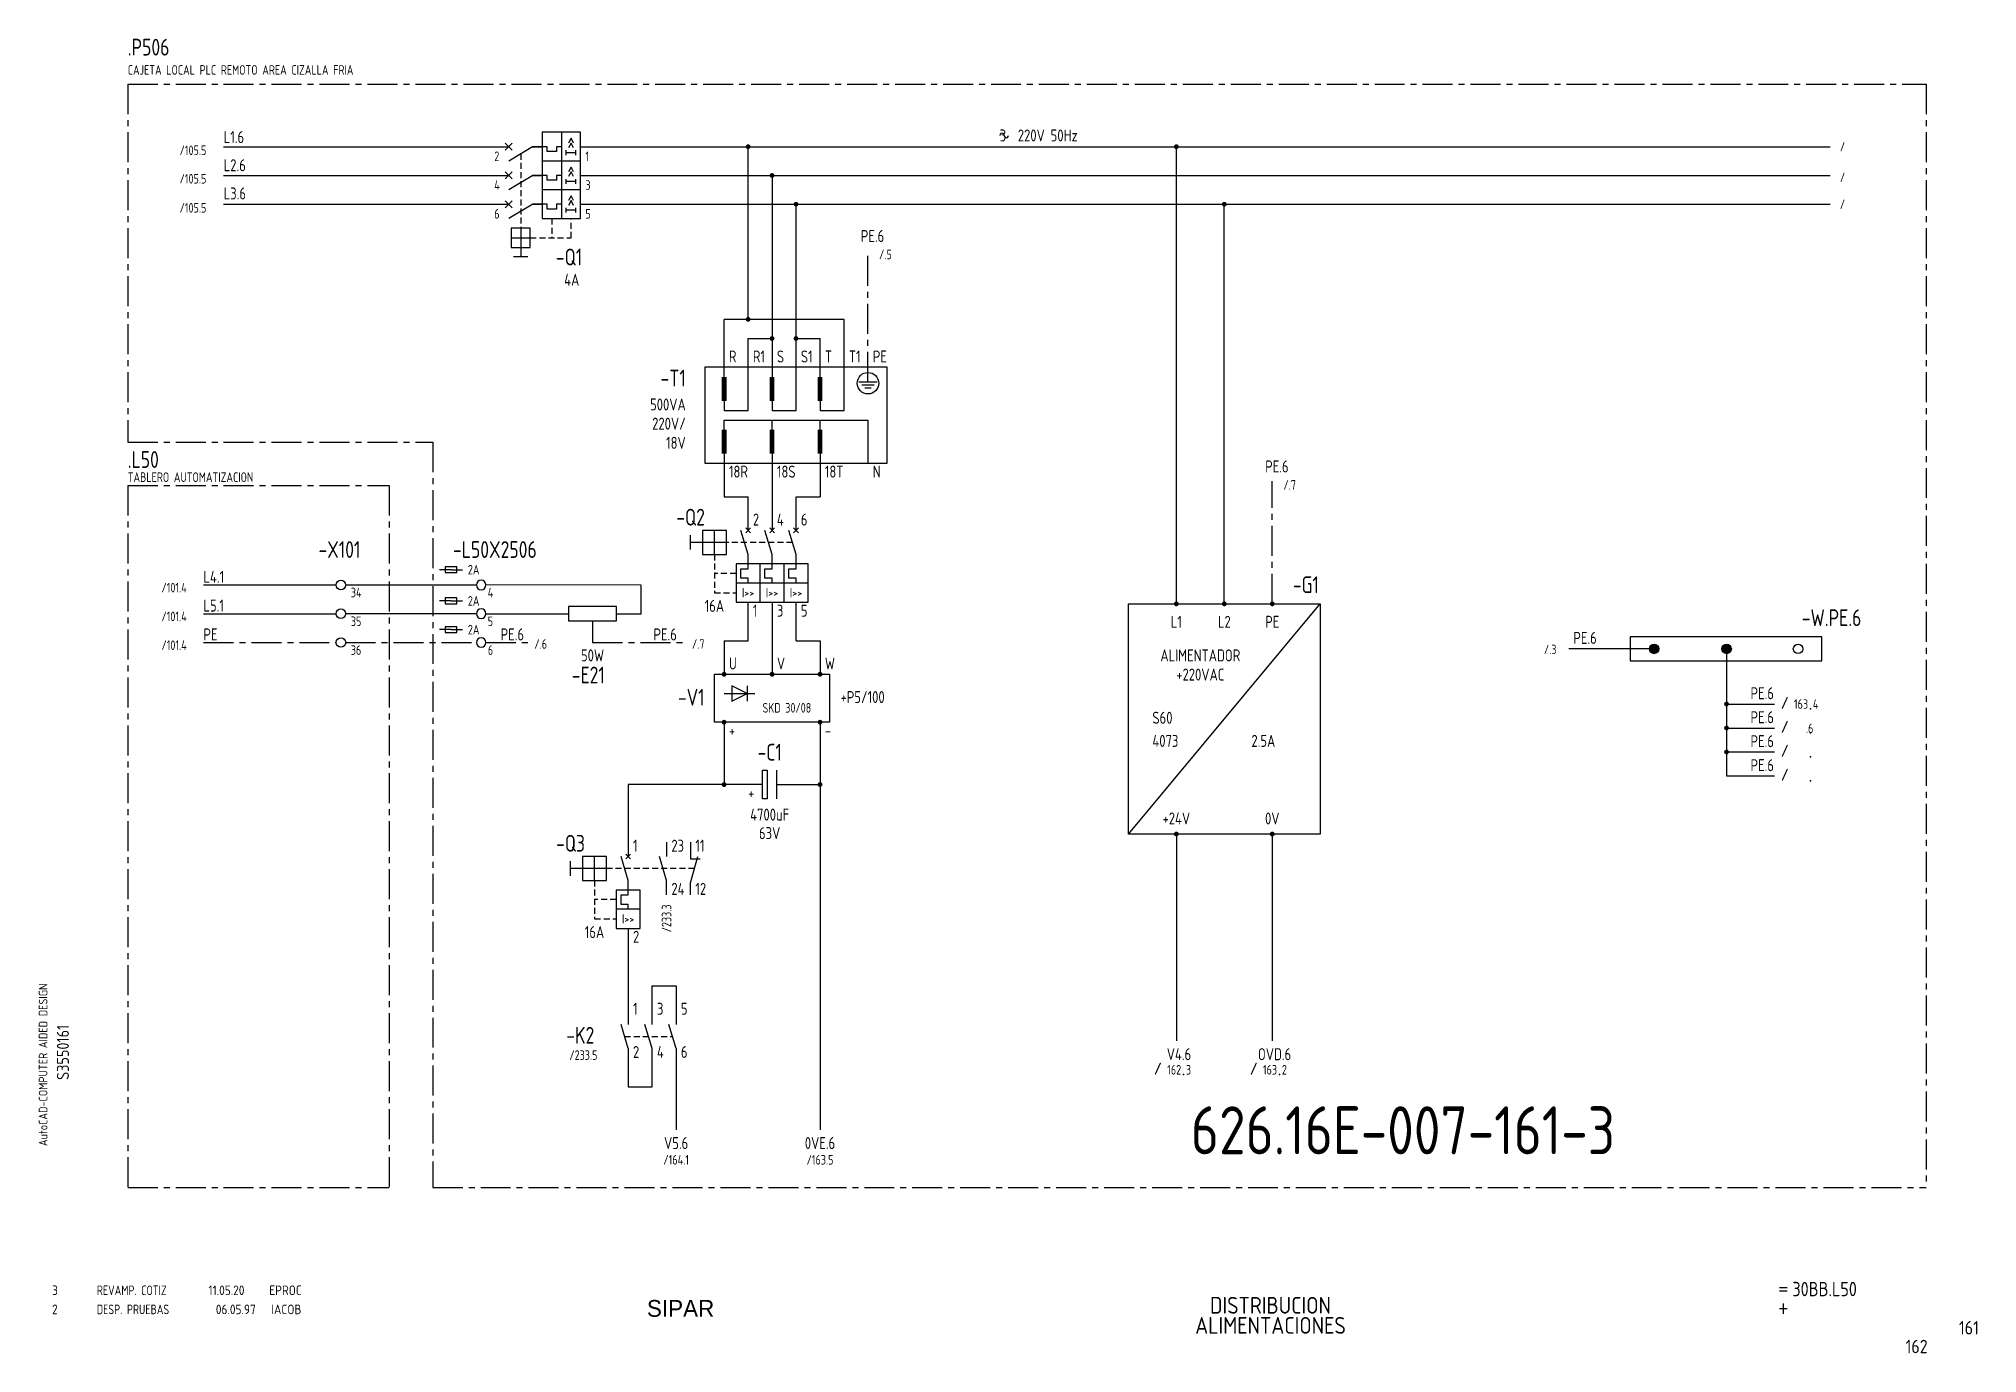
# Model space of a CAD drawing. Extents: x 10 to 414, y 6 to 280.
import ezdxf
from ezdxf.enums import TextEntityAlignment as Align

# ---------------------------------------------------------------- set-up
doc = ezdxf.new("R2010")
doc.units = 0
doc.header["$LTSCALE"] = 5
doc.header["$MEASUREMENT"] = 0
doc.header["$PDSIZE"] = -2
for name, pattern in [('CENTER', [2, 1.25, -0.25, 0.25, -0.25]), ('DASHED', [0.75, 0.5, -0.25]), ('HIDDEN', [0.38, 0.25, -0.13])]:
    doc.linetypes.add(name, pattern=pattern)
doc.layers.get('0').update_dxf_attribs({"linetype": 'CONTINUOUS'})
doc.layers.add('CART', color=7, linetype='CONTINUOUS')
doc.styles.add('DIN', font='DIN.shx', dxfattribs={"width": 0.85})
doc.styles.add('ISO', font='DIN', dxfattribs={"width": 0.8})
doc.styles.add('N', font='ROMANS', dxfattribs={"width": 0.85, "height": 3})
doc.styles.add('SIMPLEX', font='SIMPLEX', dxfattribs={"width": 0.85})
doc.styles.add('X', font='UNIV.SHX', dxfattribs={"height": 3.5})

# ---------------------------------------------------------------- blocks, each defined once
blk = doc.blocks.new('B')
for centre, start, end in [((0.3, 0.275), 356.82017, 183.17983), ((1.2, 0.225), 176.82017, 3.17983)]:
    blk.add_arc(centre, 0.451, start, end)
blk = doc.blocks.new('B5-3')
at = {"linetype": 'Continuous', "const_width": 0.5}
blk.add_lwpolyline([(-0.25, 0, 1), (0.25, 0, 1)], format="xyb", close=True, dxfattribs=at)
blk = doc.blocks.new('CEI1076')
blk.add_point((-3.5, -1))
at = {"style": 'ISO'}
blk.add_text('/', height=2.5, dxfattribs=at).set_placement((-8, -1), align=Align.RIGHT)
for tag, height, style, flags, p in [('FG', 2, 'ISO', 8, (-4, -1)), ('#LINEA', 2.5, 'SIMPLEX', 1, (13.5, -4))]:
    blk.add_attdef(tag, text='', height=height, dxfattribs=dict(style=style, flags=flags)).set_placement(p, align=Align.RIGHT)
for tag, p, height, style, flags in [('CAT', (-3, -1), 2, 'ISO', 8), ('PRES', (2.5, -8.5), 2.5, 'SIMPLEX', 9)]:
    blk.add_attdef(tag, p, '', height=height, dxfattribs=dict(style=style, flags=flags))
at = {"color": 7, "linetype": 'Continuous', "style": 'ISO'}
blk.add_attdef('NOME', (3.5, 1), '', height=2.5, dxfattribs=at)
blk = doc.blocks.new('NOTA')
at = {"color": 5, "linetype": 'Continuous'}
blk.add_line((0, 0), (0, 0), dxfattribs=at)
at = {"color": 3, "style": 'DIN', "width": 0.8}
blk.add_attdef('NOME', text='', height=3.5, dxfattribs=at).set_placement((0, 0), align=Align.MIDDLE)
at = {"color": 7, "style": 'SIMPLEX', "flags": 9}
for tag, p in [('TIPO', (-2.04, -5.14)), ('QUADRO', (-2.04, -7.64))]:
    blk.add_attdef(tag, p, '', height=1, dxfattribs=at)
blk = doc.blocks.new('CROCE')
at = {"color": 7, "linetype": 'DASHED'}
for p, q in [((-0.73, 0.73), (0.73, -0.73)), ((0.73, 0.73), (-0.73, -0.73))]:
    blk.add_line(p, q, dxfattribs=at)
blk = doc.blocks.new('NORM')
at = {"color": 7}
blk.add_circle((1, 0), 1, dxfattribs=at)
at = {"color": 7, "style": 'SIMPLEX', "flags": 9}
for tag, p in [('QUADRO', (-6.5, 4)), ('SEZIONE', (-6.5, 2.5)), ('NUMO', (-6.5, 1)), ('NUMM', (-6.5, -0.5)), ('NOTEM', (-6.5, -2)), ('NOTEV', (-6.5, -3.5)), ('UTENZA', (-6.5, -5)), ('RIP', (-6.5, -6.5)), ('RAGGIO', (-6.5, -8))]:
    blk.add_attdef(tag, p, '', height=1, dxfattribs=at)
at = {"color": 7, "style": 'SIMPLEX', "width": 0.85, "flags": 8}
blk.add_attdef('NUMI', (2.5, 0.5), '', height=2.5, dxfattribs=at)
at = {"color": 3, "style": 'SIMPLEX', "flags": 8}
blk.add_attdef('MORSETTIERA', (2.5, -2.5), '', height=2, dxfattribs=at)
blk = doc.blocks.new('2A')
for p, q in [((3.08, 3.29), (0.68, 3.29)), ((4.28, 3.89), (1.88, 3.89)), ((1.88, 3.89), (1.88, 2.69)), ((1.88, 2.69), (4.28, 2.69)), ((3.08, 3.29), (5.48, 3.29)), ((4.28, 2.69), (4.28, 3.89))]:
    blk.add_line(p, q)
at = {"style": 'DIN', "width": 0.8}
blk.add_text('2A', height=2, dxfattribs=at).set_placement((6.58, 2.29))
blk = doc.blocks.new('REV2')
at = {"color": 3, "style": 'DIN'}
for s, width, p in [('2', 0.9, (12.45, 13.79)), ('DESP. PRUEBAS', 0.8, (21.76, 13.79)), ('06.05.97', 0.9, (46.59, 13.79)), ('IACOB', 0.9, (58.16, 13.79))]:
    blk.add_text(s, height=2, dxfattribs=dict(at, width=width)).set_placement(p)

msp = doc.modelspace()

# ---------------------------------------------------------------- linework, layer by layer
at = {"color": 3, "linetype": 'CENTER'}
for p, q in [((28.22, 270.22), (403.22, 270.22)), ((28.22, 270.22), (28.22, 195.61)), ((403.22, 270.22), (403.22, 40.22)), ((28.22, 195.61), (91.81, 195.61)), ((91.81, 195.61), (91.81, 40.22)), ((28.22, 186.56), (28.22, 40.22)), ((28.22, 186.56), (82.76, 186.56)), ((82.76, 186.56), (82.76, 40.22)), ((28.22, 40.22), (82.76, 40.22)), ((91.81, 40.22), (403.22, 40.22))]:
    msp.add_line(p, q, dxfattribs=at)
for p, q in [((122.65, 260.22), (114.65, 260.22)), ((114.65, 260.22), (114.65, 242.22)), ((118.65, 260.22), (118.65, 242.22)), ((120.65, 258.97), (120.15, 257.97)), ((121.15, 257.97), (120.65, 258.97)), ((122.65, 242.22), (122.65, 260.22)), ((48.19, 257.22), (107.65, 257.22)), ((112.65, 257.22), (107.65, 254.22)), ((112.65, 257.22), (114.65, 257.22)), ((115.65, 257.22), (112.65, 257.22)), ((115.65, 256.22), (115.65, 257.22)), ((117.65, 256.22), (115.65, 256.22)), ((117.65, 257.22), (117.65, 256.22)), ((118.65, 257.22), (117.65, 257.22)), ((119.65, 255.47), (119.65, 256.47)), ((121.65, 255.97), (119.65, 255.97)), ((120.65, 257.97), (120.15, 256.97)), ((121.15, 256.97), (120.65, 257.97)), ((121.65, 255.47), (121.65, 256.47)), ((122.65, 257.22), (383.22, 257.22)), ((157.57, 235.22), (157.57, 257.22)), ((246.87, 161.9), (246.87, 257.22)), ((48.19, 251.22), (107.65, 251.22)), ((112.68, 251.24), (107.65, 248.22)), ((112.65, 251.24), (114.65, 251.24)), ((115.65, 251.22), (112.65, 251.22)), ((122.65, 254.22), (114.65, 254.22)), ((115.65, 250.22), (115.65, 251.22)), ((118.65, 251.22), (117.65, 251.22)), ((117.65, 251.22), (117.65, 250.22)), ((120.65, 252.97), (120.15, 251.97)), ((120.65, 251.97), (120.15, 250.97)), ((121.15, 251.97), (120.65, 252.97)), ((121.15, 250.97), (120.65, 251.97)), ((122.65, 251.22), (383.22, 251.22)), ((162.57, 251.22), (162.57, 235.22)), ((122.65, 248.22), (114.65, 248.22)), ((117.65, 250.22), (115.65, 250.22)), ((119.65, 249.47), (119.65, 250.47)), ((121.65, 249.97), (119.65, 249.97)), ((120.65, 246.97), (120.15, 245.97)), ((121.15, 245.97), (120.65, 246.97)), ((121.65, 249.47), (121.65, 250.47)), ((48.19, 245.22), (107.65, 245.22)), ((112.71, 245.26), (107.65, 242.22)), ((112.65, 245.26), (114.65, 245.26)), ((115.65, 245.22), (112.65, 245.22)), ((115.65, 244.22), (115.65, 245.22)), ((117.65, 244.22), (115.65, 244.22)), ((117.65, 245.22), (117.65, 244.22)), ((118.65, 245.22), (117.65, 245.22)), ((119.65, 243.47), (119.65, 244.47)), ((121.65, 243.97), (119.65, 243.97)), ((120.65, 245.97), (120.15, 244.97)), ((121.15, 244.97), (120.65, 245.97)), ((121.65, 243.47), (121.65, 244.47)), ((122.65, 245.22), (383.22, 245.22)), ((167.57, 235.22), (167.57, 245.22)), ((256.87, 161.9), (256.87, 245.22)), ((112.15, 240.22), (108.15, 240.22)), ((108.15, 240.22), (108.15, 236.22)), ((110.15, 240.22), (110.15, 234.22)), ((112.15, 236.22), (112.15, 240.22)), ((114.65, 242.22), (122.65, 242.22)), ((108.15, 238.22), (112.15, 238.22)), ((108.15, 236.22), (112.15, 236.22)), ((157.57, 221.22), (157.57, 238.22)), ((162.57, 238.22), (162.57, 209.22)), ((167.57, 202.22), (167.57, 238.22)), ((111.65, 234.22), (108.65, 234.22)), ((177.57, 221.22), (152.57, 221.22)), ((152.57, 209.22), (152.57, 221.22)), ((177.57, 202.22), (177.57, 221.22)), ((157.57, 202.22), (157.57, 217.22)), ((157.57, 217.22), (162.57, 217.22)), ((167.57, 217.22), (172.57, 217.22)), ((172.57, 209.22), (172.57, 217.22)), ((180.65, 208.22), (184.49, 208.22)), ((181.29, 207.58), (183.85, 207.58)), ((181.93, 206.94), (183.21, 206.94)), ((152.57, 204.22), (152.57, 202.22)), ((152.57, 202.22), (157.57, 202.22)), ((162.57, 204.22), (162.57, 202.22)), ((162.57, 202.22), (167.57, 202.22)), ((172.57, 204.22), (172.57, 202.22)), ((172.57, 202.22), (177.57, 202.22)), ((152.57, 200.22), (182.57, 200.22)), ((152.57, 198.22), (152.57, 200.22)), ((162.57, 198.22), (162.57, 200.22)), ((172.57, 198.22), (172.57, 200.22)), ((182.57, 200.22), (182.57, 191.22)), ((152.57, 193.22), (152.57, 191.22)), ((152.57, 191.22), (152.57, 184.22)), ((162.57, 193.22), (162.57, 191.22)), ((162.57, 191.22), (162.57, 177.22)), ((172.57, 193.22), (172.57, 191.22)), ((172.57, 191.22), (172.57, 184.22)), ((152.57, 184.22), (157.57, 184.22)), ((157.57, 177.22), (157.57, 184.22)), ((167.57, 184.22), (172.57, 184.22)), ((167.57, 177.22), (167.57, 184.22)), ((145.57, 173.22), (145.57, 176.22)), ((153.07, 174.72), (145.57, 174.72)), ((153.07, 177.22), (148.07, 177.22)), ((148.07, 177.22), (148.07, 172.22)), ((150.57, 172.22), (150.57, 177.22)), ((153.07, 172.22), (153.07, 177.22)), ((157.57, 172.22), (156.07, 177.22)), ((157.07, 177.72), (158.07, 176.72)), ((157.07, 176.72), (158.07, 177.72)), ((162.57, 172.22), (161.07, 177.22)), ((162.07, 176.72), (163.07, 177.72)), ((162.07, 177.72), (163.07, 176.72)), ((167.57, 172.22), (166.07, 177.22)), ((167.07, 177.72), (168.07, 176.72)), ((167.07, 176.72), (168.07, 177.72)), ((148.07, 172.22), (153.07, 172.22)), ((170.07, 170.22), (155.07, 170.22)), ((155.07, 170.22), (155.07, 162.22)), ((157.57, 169.22), (157.57, 172.22)), ((160.07, 162.22), (160.07, 170.22)), ((162.57, 169.22), (162.57, 172.22)), ((165.07, 162.22), (165.07, 170.22)), ((167.57, 169.22), (167.57, 172.22)), ((170.07, 162.22), (170.07, 170.22)), ((170.07, 166.22), (155.07, 166.22)), ((156.07, 169.22), (157.57, 169.22)), ((156.07, 167.22), (156.07, 169.22)), ((157.57, 167.22), (156.07, 167.22)), ((157.57, 166.22), (157.57, 167.22)), ((161.07, 169.22), (162.57, 169.22)), ((161.07, 167.22), (161.07, 169.22)), ((162.57, 167.22), (161.07, 167.22)), ((162.57, 166.22), (162.57, 167.22)), ((166.07, 167.22), (166.07, 169.22)), ((166.07, 169.22), (167.57, 169.22)), ((167.57, 167.22), (166.07, 167.22)), ((167.57, 166.22), (167.57, 167.22)), ((155.07, 162.22), (170.07, 162.22)), ((157.57, 154.22), (157.57, 162.22)), ((162.57, 162.22), (162.57, 147.22)), ((167.57, 154.22), (167.57, 162.22)), ((236.87, 113.9), (276.87, 161.9)), ((152.57, 154.22), (152.57, 147.22)), ((152.57, 154.22), (157.57, 154.22)), ((167.57, 154.22), (172.57, 154.22)), ((172.57, 154.22), (172.57, 147.22)), ((361.59, 153.01), (361.59, 126.01)), ((152.57, 143.22), (158.97, 143.22)), ((154.17, 144.82), (154.17, 141.62)), ((157.37, 143.22), (154.17, 144.82)), ((154.17, 141.62), (157.37, 143.22)), ((157.37, 144.82), (157.37, 141.62)), ((361.59, 141.01), (371.59, 141.01)), ((152.57, 137.22), (152.57, 124.22)), ((172.57, 137.22), (172.57, 52.22)), ((361.59, 136.01), (371.59, 136.01)), ((361.59, 131.01), (371.59, 131.01)), ((160.57, 124.22), (160.57, 127.22)), ((160.57, 127.22), (161.57, 127.22)), ((161.57, 127.22), (161.57, 121.22)), ((163.57, 121.22), (163.57, 127.22)), ((361.59, 126.01), (371.59, 126.01)), ((160.57, 124.22), (132.57, 124.22)), ((132.57, 124.22), (132.57, 109.22)), ((160.57, 121.22), (160.57, 124.22)), ((163.57, 124.22), (172.57, 124.22)), ((161.57, 121.22), (160.57, 121.22)), ((246.87, 113.9), (246.87, 70.75)), ((266.87, 113.9), (266.87, 70.75)), ((123.07, 109.22), (123.07, 104.22)), ((128.07, 109.22), (123.07, 109.22)), ((125.57, 104.22), (125.57, 109.22)), ((128.07, 104.22), (128.07, 109.22)), ((132.57, 104.22), (131.07, 109.22)), ((132.07, 109.72), (133.07, 108.72)), ((132.07, 108.72), (133.07, 109.72)), ((140.57, 104.22), (139.07, 109.22)), ((140.57, 112.22), (140.57, 109.22)), ((145.57, 112.22), (145.57, 108.72)), ((145.57, 103.72), (147.07, 109.22)), ((120.57, 105.22), (120.57, 108.22)), ((128.07, 106.72), (120.57, 106.72)), ((145.57, 108.72), (147.57, 108.72)), ((123.07, 104.22), (128.07, 104.22)), ((130.07, 102.22), (130.07, 94.22)), ((135.07, 102.22), (130.07, 102.22)), ((131.07, 101.22), (132.57, 101.22)), ((131.07, 99.22), (131.07, 101.22)), ((132.57, 101.22), (132.57, 104.22)), ((135.07, 94.22), (135.07, 102.22)), ((140.57, 101.22), (140.57, 104.22)), ((145.57, 101.22), (145.57, 103.72)), ((135.07, 98.22), (130.07, 98.22)), ((132.57, 99.22), (131.07, 99.22)), ((132.57, 98.22), (132.57, 99.22)), ((130.07, 94.22), (135.07, 94.22)), ((132.57, 94.22), (132.57, 74.22)), ((137.57, 74.22), (137.57, 82.22)), ((137.57, 82.22), (142.57, 82.22)), ((142.57, 82.22), (142.57, 74.22)), ((132.57, 69.22), (131.07, 74.22)), ((137.57, 69.22), (136.07, 74.22)), ((142.57, 69.22), (141.07, 74.22)), ((132.57, 69.22), (132.57, 61.22)), ((137.57, 61.22), (137.57, 69.22)), ((142.57, 69.22), (142.57, 52.22)), ((132.57, 61.22), (137.57, 61.22))]:
    msp.add_line(p, q)
at = {"linetype": 'HIDDEN'}
for p, q in [((110.15, 255.72), (110.15, 240.22)), ((116.65, 242.22), (116.65, 238.22)), ((120.65, 238.22), (120.65, 242.22)), ((112.15, 238.22), (120.65, 238.22)), ((166.82, 174.72), (153.07, 174.72)), ((150.57, 172.22), (150.57, 164.22)), ((155.07, 168.22), (150.57, 168.22)), ((150.57, 164.22), (155.07, 164.22)), ((146.39, 106.72), (128.07, 106.72)), ((125.57, 104.22), (125.57, 96.22)), ((130.07, 100.22), (125.57, 100.22)), ((125.57, 96.22), (130.07, 96.22)), ((131.82, 71.72), (141.82, 71.72))]:
    msp.add_line(p, q, dxfattribs=at)
at = {"linetype": 'CENTER'}
for p, q in [((182.57, 208.22), (182.57, 235.49)), ((266.87, 161.9), (266.87, 187.45)), ((125.14, 158.34), (125.14, 153.87)), ((44, 153.84), (71.66, 153.84)), ((73.66, 153.84), (100.91, 153.84)), ((102.91, 153.84), (111.7, 153.84)), ((125.14, 153.87), (144.5, 153.87))]:
    msp.add_line(p, q, dxfattribs=at)
at = {"color": 3}
for p, q in [((186.57, 211.22), (148.57, 211.22)), ((148.57, 211.22), (148.57, 191.22)), ((186.57, 191.22), (186.57, 211.22)), ((148.57, 191.22), (186.57, 191.22)), ((236.87, 113.9), (236.87, 161.9)), ((236.87, 161.9), (276.87, 161.9)), ((276.87, 161.9), (276.87, 113.9)), ((150.57, 147.22), (174.57, 147.22)), ((150.57, 137.22), (150.57, 147.22)), ((174.57, 147.22), (174.57, 137.22)), ((174.57, 137.22), (150.57, 137.22)), ((276.87, 113.9), (236.87, 113.9))]:
    msp.add_line(p, q, dxfattribs=at)
at = {"linetype": 'Continuous'}
for p, q in [((44, 165.84), (71.66, 165.84)), ((73.66, 165.84), (100.91, 165.84)), ((135.26, 165.8), (102.91, 165.84)), ((135.26, 159.84), (135.26, 165.8)), ((44, 159.84), (71.66, 159.84)), ((100.91, 159.84), (73.66, 159.84)), ((102.91, 159.84), (120.14, 159.84)), ((130.14, 159.84), (135.26, 159.84)), ((346.49, 152.51), (328.68, 152.51))]:
    msp.add_line(p, q, dxfattribs=at)
at = {"color": 7, "linetype": 'Continuous'}
for p, q in [((120.14, 161.34), (120.14, 158.34)), ((130.14, 161.34), (120.14, 161.34)), ((120.14, 158.34), (130.14, 158.34)), ((130.14, 158.34), (130.14, 161.34))]:
    msp.add_line(p, q, dxfattribs=at)
at = {"color": 4}
for p, q in [((381.49, 155.01), (341.49, 155.01)), ((341.49, 155.01), (341.49, 150.01)), ((381.49, 150.01), (381.49, 155.01)), ((341.49, 150.01), (381.49, 150.01))]:
    msp.add_line(p, q, dxfattribs=at)
at = {"linetype": 'Continuous', "const_width": 0.5}
for points in [[(157.32, 257.22, 1), (157.82, 257.22, 1)], [(167.32, 245.22, 1), (167.82, 245.22, 1)], [(157.32, 221.22, 1), (157.82, 221.22, 1)], [(162.32, 217.22, 1), (162.82, 217.22, 1)], [(167.32, 217.22, 1), (167.82, 217.22, 1)], [(152.32, 124.22, 1), (152.82, 124.22, 1)], [(172.32, 124.22, 1), (172.82, 124.22, 1)]]:
    msp.add_lwpolyline(points, format="xyb", close=True, dxfattribs=at)
for points, const_width in [([(246.62, 257.22, 1), (247.12, 257.22, 1)], 0.5), ([(162.32, 251.22, 1), (162.82, 251.22, 1)], 0.5), ([(256.62, 245.22, 1), (257.12, 245.22, 1)], 0.5), ([(345.99, 152.51, 1), (346.99, 152.51, 1)], 1), ([(361.09, 152.51, 1), (362.09, 152.51, 1)], 1), ([(361.34, 141.01, 1), (361.84, 141.01, 1)], 0.5), ([(361.34, 136.01, 1), (361.84, 136.01, 1)], 0.5), ([(361.34, 131.01, 1), (361.84, 131.01, 1)], 0.5)]:
    msp.add_lwpolyline(points, format="xyb", close=True, dxfattribs=dict(const_width=const_width))
at = {"const_width": 1}
for points in [[(152.57, 209.22), (152.57, 204.22)], [(162.57, 209.22), (162.57, 204.22)], [(172.57, 209.22), (172.57, 204.22)], [(152.57, 198.22), (152.57, 193.22)], [(162.57, 198.22), (162.57, 193.22)], [(172.57, 198.22), (172.57, 193.22)]]:
    msp.add_lwpolyline(points, dxfattribs=at)
for centre, radius in [((182.57, 207.9), 2.24), ((346.49, 152.51), 1), ((361.59, 152.51), 1)]:
    msp.add_circle(centre, radius)
at = {"linetype": 'Continuous'}
msp.add_circle((376.49, 152.51), 0.981, dxfattribs=at)

# ---------------------------------------------------------------- block references
for name, p in [('B', (210.22, 259.31)), ('B5-3', (246.87, 161.9)), ('B5-3', (256.87, 161.9)), ('B5-3', (266.87, 161.9)), ('B5-3', (152.57, 147.22)), ('B5-3', (162.57, 147.22)), ('B5-3', (172.57, 147.22)), ('B5-3', (152.57, 137.22)), ('B5-3', (172.57, 137.22)), ('B5-3', (246.87, 113.9)), ('B5-3', (266.87, 113.9))]:
    msp.add_blockref(name, p)
for name, p in [('CROCE', (107.65, 257.22)), ('CROCE', (107.65, 251.22)), ('CROCE', (107.65, 245.22)), ('2A', (92.56, 165.73)), ('NORM', (71.66, 165.84)), ('2A', (92.56, 159.23)), ('NORM', (71.66, 159.84)), ('NORM', (71.66, 153.84)), ('2A', (92.56, 153.23)), ('REV2', (0, 0))]:
    msp.add_blockref(name, p, dxfattribs=at)
for p, values in [((120.23, 234.22), {'NOME': '-Q1'}), ((273.87, 165.9), {'NOME': '-G1'}), ((383.49, 159.01), {'NOME': '-W.PE.6'}), ((124.25, 147.06), {'NOME': '-E21'})]:
    msp.add_blockref('NOTA', p).add_auto_attribs(values)
at = {"linetype": 'Continuous', "xscale": -1}
for p in [(102.91, 165.84), (102.91, 159.84), (102.91, 153.84)]:
    msp.add_blockref('NORM', p, dxfattribs=at)
ref = msp.add_blockref('CEI1076', (382.59, 141.01))
ref.add_attrib('NOME', 'PE.6', (366.59, 142.01), dxfattribs={"color": 7, "linetype": 'Continuous', "height": 2.5, "style": 'DIN', "width": 0.8})
ref.add_attrib('FG', '163', dxfattribs={"height": 2, "style": 'DIN', "width": 0.8, "flags": 8}).set_placement((378.59, 140.01), align=Align.RIGHT)
ref.add_attrib('CAT', '4', (379.59, 140.01), dxfattribs={"height": 2, "style": 'DIN', "width": 0.8, "flags": 8})
ref = msp.add_blockref('CEI1076', (382.59, 136.01))
ref.add_attrib('NOME', 'PE.6', (366.59, 137.01), dxfattribs={"color": 7, "linetype": 'Continuous', "height": 2.5, "style": 'DIN', "width": 0.8})
ref = msp.add_blockref('CEI1076', (382.59, 131.01))
ref.add_attrib('NOME', 'PE.6', (366.59, 132.01), dxfattribs={"color": 7, "linetype": 'Continuous', "height": 2.5, "style": 'DIN', "width": 0.8})
ref = msp.add_blockref('CEI1076', (382.59, 126.01))
ref.add_attrib('NOME', 'PE.6', (366.59, 127.01), dxfattribs={"color": 7, "linetype": 'Continuous', "height": 2.5, "style": 'DIN', "width": 0.8})
ref = msp.add_blockref('CEI1076', (251.87, 64.75))
ref.add_attrib('NOME', 'V4.6', (244.87, 66.75), dxfattribs={"color": 7, "linetype": 'Continuous', "height": 2.5, "style": 'DIN', "width": 0.8})
ref.add_attrib('FG', '162', dxfattribs={"height": 2, "style": 'DIN', "width": 0.8, "flags": 8}).set_placement((247.87, 63.75), align=Align.RIGHT)
ref.add_attrib('CAT', '3', (248.87, 63.75), dxfattribs={"height": 2, "style": 'DIN', "width": 0.8, "flags": 8})
ref = msp.add_blockref('CEI1076', (271.87, 64.75))
ref.add_attrib('NOME', 'OVD.6', (263.87, 66.75), dxfattribs={"color": 7, "linetype": 'Continuous', "height": 2.5, "style": 'DIN', "width": 0.8})
ref.add_attrib('FG', '163', dxfattribs={"height": 2, "style": 'DIN', "width": 0.8, "flags": 8}).set_placement((267.87, 63.75), align=Align.RIGHT)
ref.add_attrib('CAT', '2', (268.87, 63.75), dxfattribs={"height": 2, "style": 'DIN', "width": 0.8, "flags": 8})

# ---------------------------------------------------------------- texts
at = {"color": 3, "style": 'DIN'}
for s, height, width, p in [('.P506', 3.5, 0.8, (28.22, 276.22)), ('.L50', 3.5, 0.8, (28.22, 190.24)), ('3', 2, 0.9, (12.46, 17.77)), ('REVAMP. COTIZ', 2, 0.8, (21.77, 17.77)), ('11.05.20', 2, 0.9, (45.05, 17.77)), ('EPROC', 2, 0.9, (57.73, 17.77))]:
    msp.add_text(s, height=height, dxfattribs=dict(at, width=width)).set_placement(p)
at = {"width": 0.8}
for s, height, style, p in [('CAJETA LOCAL PLC REMOTO AREA CIZALLA FRIA', 2, 'DIN', (28.22, 272.22)), ('L1.6', 2.5, 'DIN', (48.22, 257.97)), ('/105.5', 2, 'DIN', (39.03, 255.47)), ('2', 2, 'ISO', (104.65, 254.22)), ('1', 2, 'ISO', (123.65, 254.22)), ('/', 2, 'DIN', (385.22, 256.21)), ('/105.5', 2, 'DIN', (39.03, 249.53)), ('L2.6', 2.5, 'DIN', (48.22, 252.1)), ('/', 2, 'DIN', (385.22, 249.82)), ('L3.6', 2.5, 'DIN', (48.22, 246.22)), ('4', 2, 'ISO', (104.65, 248.22)), ('3', 2, 'ISO', (123.65, 248.22)), ('/105.5', 2, 'DIN', (39.03, 243.47)), ('6', 2, 'ISO', (104.65, 242.22)), ('5', 2, 'ISO', (123.65, 242.22)), ('/', 2, 'DIN', (385.22, 244.22)), ('PE.6', 2.5, 'DIN', (181.08, 237.34)), ('/.5', 2, 'DIN', (184.88, 233.74)), ('4A', 2.5, 'ISO', (119.23, 228.22)), ('R', 2.5, 'DIN', (153.57, 212.22)), ('R1', 2.5, 'DIN', (158.57, 212.22)), ('S', 2.5, 'DIN', (163.57, 212.22)), ('S1', 2.5, 'DIN', (168.57, 212.22)), ('T', 2.5, 'DIN', (173.57, 212.22)), ('T1', 2.5, 'DIN', (178.57, 212.22)), ('PE', 2.5, 'DIN', (183.57, 212.22)), ('18R', 2.5, 'DIN', (153.57, 188.22)), ('18S', 2.5, 'DIN', (163.57, 188.22)), ('18T', 2.5, 'DIN', (173.57, 188.22)), ('N', 2.5, 'DIN', (183.57, 188.22)), ('PE.6', 2.5, 'DIN', (265.39, 189.29)), ('TABLERO AUTOMATIZACION', 2, 'DIN', (28.22, 187.31)), ('/.7', 2, 'DIN', (269.19, 185.69)), ('2', 2.5, 'DIN', (158.57, 178.22)), ('4', 2.5, 'DIN', (163.57, 178.22)), ('6', 2.5, 'DIN', (168.57, 178.22)), ('/101.4', 2, 'DIN', (35.25, 164.28)), ('L4.1', 2.5, 'DIN', (44, 166.28)), ('L5.1', 2.5, 'DIN', (44, 160.28)), ('34', 2, 'ISO', (74.74, 163.26)), ('4', 2, 'ISO', (103.28, 163.26)), ('1', 2.5, 'DIN', (158.57, 159.22)), ('3', 2.5, 'DIN', (163.57, 159.22)), ('5', 2.5, 'DIN', (168.57, 159.22)), ('/101.4', 2, 'DIN', (35.25, 158.28)), ('35', 2, 'ISO', (74.74, 157.26)), ('5', 2, 'ISO', (103.28, 157.26)), ('/101.4', 2, 'DIN', (35.25, 152.28)), ('PE', 2.5, 'DIN', (44, 154.28)), ('PE.6', 2.5, 'DIN', (105.97, 154.28)), ('/.6', 2, 'DIN', (113, 152.53)), ('PE.6', 2.5, 'DIN', (137.84, 154.28)), ('/.7', 2, 'DIN', (145.87, 152.53)), ('PE.6', 2.5, 'DIN', (329.64, 153.55)), ('36', 2, 'ISO', (74.74, 151.26)), ('6', 2, 'ISO', (103.31, 151.26)), ('U', 2.5, 'DIN', (153.57, 148.22)), ('V', 2.5, 'DIN', (163.57, 148.22)), ('W', 2.5, 'DIN', (173.57, 148.22)), ('/.3', 2, 'DIN', (323.51, 151.4)), ('+P5/100', 2.5, 'DIN', (176.85, 141.21)), ('SKD 30/08', 2, 'DIN', (160.57, 139.22)), ('S60', 2.5, 'ISO', (241.87, 136.9)), ('+', 2.5, 'DIN', (153.57, 134.22)), ('-', 2.5, 'DIN', (173.57, 134.22)), ('4073', 2.5, 'ISO', (241.87, 132.07)), ('2.5A', 2.5, 'ISO', (262.52, 132.07)), ('.6', 2, 'DIN', (378.13, 134.95)), ('+', 2.5, 'DIN', (157.57, 121.22)), ('1', 2.5, 'DIN', (133.57, 110.22)), ('23', 2.5, 'DIN', (141.57, 110.22)), ('11', 2.5, 'DIN', (146.57, 110.22)), ('24', 2.5, 'DIN', (141.57, 101.22)), ('12', 2.5, 'DIN', (146.57, 101.22)), ('2', 2.5, 'DIN', (133.57, 91.22)), ('1', 2.5, 'DIN', (133.57, 76.22)), ('3', 2.5, 'DIN', (138.57, 76.22)), ('5', 2.5, 'DIN', (143.57, 76.22)), ('2', 2.5, 'DIN', (133.57, 67.22)), ('4', 2.5, 'DIN', (138.57, 67.22)), ('6', 2.5, 'DIN', (143.57, 67.22))]:
    msp.add_text(s, height=height, dxfattribs=dict(at, style=style)).set_placement(p)
for s, height, style, p in [('3  220V 50Hz', 2.5, 'DIN', (218.17, 258.31)), ('I>>', 2, 'DIN', (157.57, 163.22)), ('I>>', 2, 'DIN', (162.57, 163.22)), ('I>>', 2, 'DIN', (167.57, 163.22)), ('L1', 2.5, 'ISO', (246.87, 156.9)), ('L2', 2.5, 'ISO', (256.87, 156.9)), ('PE', 2.5, 'ISO', (266.87, 156.9)), ('ALIMENTADOR', 2.5, 'ISO', (251.87, 149.9)), ('4700uF', 2.5, 'DIN', (162.07, 116.7)), ('+24V', 2.5, 'ISO', (246.87, 115.9)), ('0V', 2.5, 'ISO', (266.87, 115.9)), ('63V', 2.5, 'DIN', (162.07, 112.84)), ('I>>', 2, 'DIN', (132.57, 95.22)), ('/233.5', 2, 'DIN', (123.23, 66.81)), ('V5.6', 2.5, 'DIN', (142.57, 48.22)), ('0VE.6', 2.5, 'DIN', (172.57, 48.22)), ('/164.1', 2, 'DIN', (142.57, 44.98)), ('/163.5', 2, 'DIN', (172.57, 44.98))]:
    msp.add_text(s, height=height, dxfattribs=dict(at, style=style)).set_placement(p, align=Align.CENTER)
at = {"color": 3, "style": 'DIN', "width": 0.8}
for s, p in [('-T1', (144.57, 207.22)), ('-Q2', (148.57, 178.22)), ('-X101', (76.73, 171.47)), ('-L50X2506', (113.5, 171.47)), ('-V1', (148.5, 140.67)), ('-Q3', (123.57, 110.22))]:
    msp.add_text(s, height=3.5, dxfattribs=at).set_placement(p, align=Align.RIGHT)
at = {"style": 'DIN', "width": 0.8}
for s, p in [('500VA', (144.57, 202.22)), ('220V/', (144.57, 198.22)), ('18V', (144.57, 194.22)), ('16A', (152.57, 160.22)), ('16A', (127.57, 92.22))]:
    msp.add_text(s, height=2.5, dxfattribs=at).set_placement(p, align=Align.RIGHT)
at = {"color": 7, "linetype": 'Continuous', "style": 'DIN', "width": 0.8}
msp.add_text('50W', height=2.5, dxfattribs=at).set_placement((125.14, 149.9), align=Align.CENTER)
at = {"color": 3, "width": 0.8}
for s, height, style, p in [('+220VAC', 2.5, 'ISO', (251.87, 145.9)), ('-C1', 3.5, 'DIN', (162.07, 129.22)), ('-K2', 3.5, 'DIN', (122.57, 70.19))]:
    msp.add_text(s, height=height, dxfattribs=dict(at, style=style)).set_placement(p, align=Align.CENTER)
at = {"style": 'DIN', "width": 0.8}
msp.add_text('/233.3', height=2, rotation=90, dxfattribs=at).set_placement((141.57, 99.22), align=Align.RIGHT)
at = {"color": 2, "insert": (249.89, 57.13), "char_height": 10, "width": 111.0411, "attachment_point": 1, "style": 'DIN'}
msp.add_mtext('626.16E-007-161-3', dxfattribs=at)
at = {"layer": 'CART', "color": 1, "style": 'DIN', "width": 0.9}
msp.add_text('AutoCAD-COMPUTER AIDED DESIGN', height=1.8, rotation=90, dxfattribs=at).set_placement((11.47, 48.84))
at = {"layer": 'CART', "color": 3, "style": 'N', "width": 0.85}
for s, p in [('=', (372.24, 17.91)), ('+', (372.24, 13.87))]:
    msp.add_text(s, height=2.5, dxfattribs=at).set_placement(p)
at = {"layer": 'CART', "color": 3, "style": 'DIN', "width": 0.9, "flags": 1}
msp.add_attdef('S3550161', text='', height=2.5, rotation=90, dxfattribs=at).set_placement((15.95, 68.38), align=Align.CENTER)
at = {"layer": 'CART', "color": 3, "style": 'DIN', "width": 0.85}
msp.add_attdef('30BB.L50', text='', height=3, dxfattribs=at).set_placement((375.33, 16.63), align=Align.BOTTOM_LEFT)
at = {"layer": 'CART', "color": 6, "style": 'X', "flags": 1}
msp.add_attdef('SIPAR', text='', height=3.5, dxfattribs=at).set_placement((143.5, 15), align=Align.MIDDLE)
at = {"layer": 'CART', "color": 2, "style": 'DIN', "width": 0.9, "flags": 1}
for tag, p in [('DISTRIBUCION', (266.5, 15.65)), ('ALIMENTACIONES', (266.5, 11.45))]:
    msp.add_attdef(tag, text='', height=3.5, dxfattribs=at).set_placement(p, align=Align.MIDDLE)
msp.add_attdef('161', text='', height=2.8, dxfattribs=at).set_placement((414.2, 9.56), align=Align.RIGHT)
at = {"layer": 'CART', "color": 7, "style": 'DIN', "width": 0.9, "flags": 1}
msp.add_attdef('162', (398.93, 5.65), '', height=2.8, dxfattribs=at)

doc.saveas('drawing.dxf')
